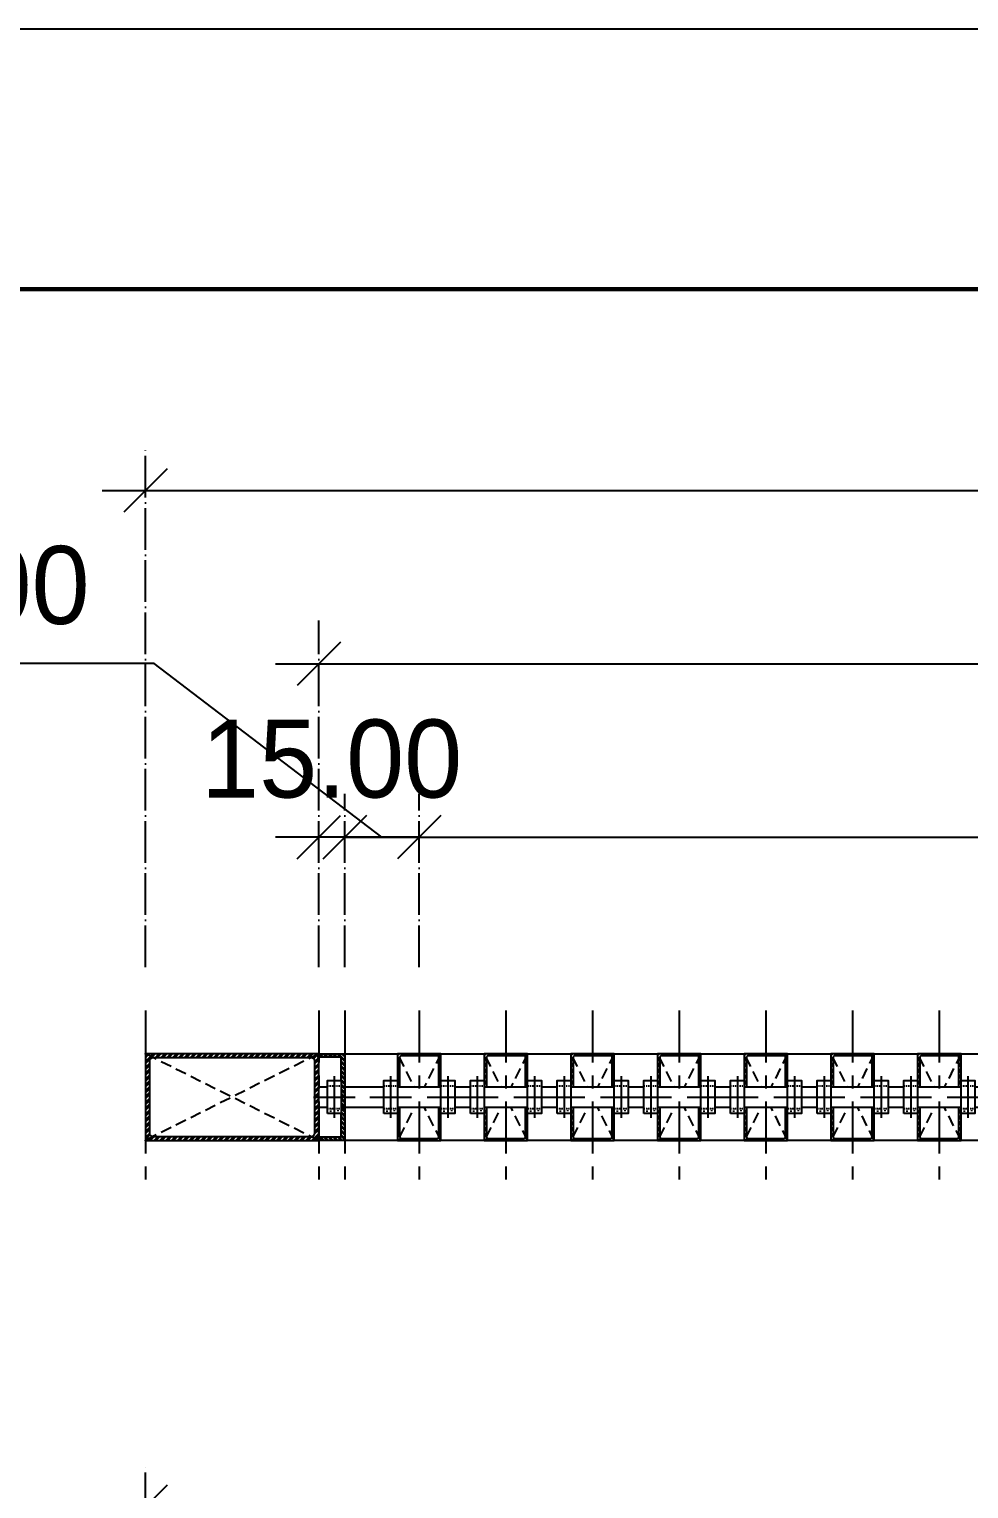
# Model space of a CAD drawing. Header units: millimetres. Extents: x -244126 to 368105, y -173968 to 259060.
# Drawn here: x 23548 to 24090, y 31374 to 32216 of the extents above; entities that cross this region are included whole.
import ezdxf
from ezdxf.enums import TextEntityAlignment as Align

# ---------------------------------------------------------------- set-up
doc = ezdxf.new("R2010")
doc.units = ezdxf.units.MM
doc.header["$MEASUREMENT"] = 0
for name, pattern in [('ACAD_ISO04W100', [30, 24, -3, 0, -3]), ('CENTER', [2, 1.25, -0.25, 0.25, -0.25]), ('HIDDEN', [9.525, 6.35, -3.175]), ('TA_GL_030.00000', [82.5, 30, -7.5, 7.5, -7.5, 30]), ('TA_HL_003.00000', [19.5, 10.65, -8.85]), ('TA_L1', [6.5, 3.55, -2.95])]:
    doc.linetypes.add(name, pattern=pattern)
for name, color, linetype in [('000 - GRID', 8, 'CENTER'), ('000 - H A T C H', 8, 'Continuous'), ('000 - H I D D E N', 7, 'Continuous'), ('000 - T E X T', 4, 'Continuous'), ('000 - TITLEBLOCK', 4, 'Continuous'), ('000 - WIPEOUT', 250, 'Continuous'), ('001 - ASCESSORIES', 1, 'Continuous'), ('002 - STRUCTURAL STEEL', 4, 'Continuous'), ('A04_TUBE SERIES', 7, 'Continuous')]:
    doc.layers.add(name, color=color, linetype=linetype)
doc.styles.add('Cetury Gothic', font='GOTHIC.TTF')
doc.styles.add('CORDIA', font='cordia.shx')
doc.styles.add('TA', font='Cordia New.ttf', dxfattribs={"height": 4.5})
doc.dimstyles.new('DIM E-E', dxfattribs={"dimscale": 2, "dimtxt": 0.18, "dimasz": 0.1, "dimexe": 0.1, "dimexo": 0.1, "dimgap": 0.09, "dimtad": 1, "dimtoh": 1, "dimzin": 0, "dimdsep": 46, "dimtxsty": 'CORDIA', "dimblk": 'OBLIQUE', "dimcen": 0.1, "dimdle": 0.1, "dimclrd": 40, "dimclre": 140, "dimclrt": 3, "dimadec": 0, "dimazin": 0, "dimtfac": 1, "dimtix": 1, "dimtmove": 2, "dimatfit": 3, "dimfxl": 1, "dimtolj": 1, "dimtzin": 0, "dimarcsym": 0})

# ---------------------------------------------------------------- blocks, each defined once
blk = doc.blocks.new('*U3368')
at = {"color": 250}
blk.add_wipeout([(100, 0), (100, 50), (0, 50), (0, 0)], dxfattribs=at).dxf.layer = '000 - WIPEOUT'
at = {"layer": '000 - H A T C H'}
h = blk.add_hatch(dxfattribs=at)
h.set_pattern_fill('ANSI32', color=256, scale=0.25)
h.set_pattern_definition([(45, (87.5, 37.5), (-1.6838, 1.6838), []), (45, (88.6225, 37.5), (-1.6838, 1.6838), [])])
edge = h.paths.add_edge_path()
edge.add_line((100, 3), (100, 47))
edge.add_arc((97, 47), 3, 0, 90)
edge.add_line((97, 50), (3, 50))
edge.add_arc((3, 47), 3, 90, 180)
edge.add_line((0, 47), (0, 3))
edge.add_arc((3, 3), 3, 180, 270)
edge.add_line((3, 0), (97, 0))
edge.add_arc((97, 3), 3, 270, 360)
edge = h.paths.add_edge_path(flags=16)
edge.add_line((97.7, 4.3), (97.7, 45.7))
edge.add_arc((95.7, 45.7), 2, 0, 90)
edge.add_line((95.7, 47.7), (4.3, 47.7))
edge.add_arc((4.3, 45.7), 2, 90, 180)
edge.add_line((2.3, 45.7), (2.3, 4.3))
edge.add_arc((4.3, 4.3), 2, 180, 270)
edge.add_line((4.3, 2.3), (95.7, 2.3))
edge.add_arc((95.7, 4.3), 2, 270, 360)
at = {"layer": '000 - H I D D E N', "color": 8, "linetype": 'HIDDEN'}
for p, q in [((100, 0), (0, 50)), ((100, 50), (0, 0))]:
    blk.add_line(p, q, dxfattribs=at)
at = {"layer": '002 - STRUCTURAL STEEL', "color": 0}
for points in [[(100, 3), (100, 47, 0.414214), (97, 50), (3, 50, 0.414214), (0, 47), (0, 3, 0.414214), (3, 0), (97, 0, 0.414214)], [(97.7, 4.3), (97.7, 45.7, 0.414214), (95.7, 47.7), (4.3, 47.7, 0.414214), (2.3, 45.7), (2.3, 4.3, 0.414214), (4.3, 2.3), (95.7, 2.3, 0.414214)]]:
    blk.add_lwpolyline(points, format="xyb", close=True, dxfattribs=at)
at = {"layer": 'Defpoints', "color": 250}
blk.add_lwpolyline([(100, 0), (100, 50), (0, 50), (0, 0)], close=True, dxfattribs=at)
blk = doc.blocks.new('*U3387')
at = {"layer": '002 - STRUCTURAL STEEL', "color": 4}
blk.add_blockref('*U3368', (-50, -25), dxfattribs=at)
at = {"color": 0}
blk.add_wipeout([(50, 25), (1366, 25), (1366, -25), (50, -25)], dxfattribs=at).dxf.layer = '002 - STRUCTURAL STEEL'
at = {"layer": '002 - STRUCTURAL STEEL', "color": 0, "linetype": 'ByBlock'}
blk.add_lwpolyline([(50, 25), (1366, 25), (1366, -25), (50, -25)], close=True, dxfattribs=at)
blk = doc.blocks.new('*U3383')
at = {"color": 250}
for points in [[(-587.5, 0), (-587.5, 50), (-612.5, 50), (-612.5, 0)], [(-537.5, 0), (-537.5, 50), (-562.5, 50), (-562.5, 0)], [(-487.5, 0), (-487.5, 50), (-512.5, 50), (-512.5, 0)], [(-437.5, 0), (-437.5, 50), (-462.5, 50), (-462.5, 0)], [(-387.5, 0), (-387.5, 50), (-412.5, 50), (-412.5, 0)], [(-337.5, 0), (-337.5, 50), (-362.5, 50), (-362.5, 0)], [(-287.5, 0), (-287.5, 50), (-312.5, 50), (-312.5, 0)]]:
    blk.add_wipeout(points, dxfattribs=at).dxf.layer = '000 - WIPEOUT'
at = {"layer": '000 - H I D D E N', "color": 8, "linetype": 'HIDDEN'}
for p, q in [((-587.5, 0), (-612.5, 50)), ((-587.5, 50), (-612.5, 0)), ((-537.5, 0), (-562.5, 50)), ((-537.5, 50), (-562.5, 0)), ((-487.5, 0), (-512.5, 50)), ((-487.5, 50), (-512.5, 0)), ((-437.5, 0), (-462.5, 50)), ((-437.5, 50), (-462.5, 0)), ((-387.5, 0), (-412.5, 50)), ((-387.5, 50), (-412.5, 0)), ((-337.5, 0), (-362.5, 50)), ((-337.5, 50), (-362.5, 0)), ((-287.5, 0), (-312.5, 50)), ((-287.5, 50), (-312.5, 0))]:
    blk.add_line(p, q, dxfattribs=at)
at = {"layer": '002 - STRUCTURAL STEEL', "color": 0}
for points in [[(-587.5, 0), (-587.5, 50), (-612.5, 50), (-612.5, 0)], [(-537.5, 0), (-537.5, 50), (-562.5, 50), (-562.5, 0)], [(-487.5, 0), (-487.5, 50), (-512.5, 50), (-512.5, 0)], [(-437.5, 0), (-437.5, 50), (-462.5, 50), (-462.5, 0)], [(-387.5, 0), (-387.5, 50), (-412.5, 50), (-412.5, 0)], [(-337.5, 0), (-337.5, 50), (-362.5, 50), (-362.5, 0)], [(-287.5, 0), (-287.5, 50), (-312.5, 50), (-312.5, 0)]]:
    blk.add_lwpolyline(points, close=True, dxfattribs=at)
for points in [[(-588.7, 2.2), (-588.7, 47.8, 0.414214), (-589.7, 48.8), (-610.3, 48.8, 0.414214), (-611.3, 47.8), (-611.3, 2.2, 0.414214), (-610.3, 1.2), (-589.7, 1.2, 0.414214)], [(-538.7, 2.2), (-538.7, 47.8, 0.414214), (-539.7, 48.8), (-560.3, 48.8, 0.414214), (-561.3, 47.8), (-561.3, 2.2, 0.414214), (-560.3, 1.2), (-539.7, 1.2, 0.414214)], [(-488.7, 2.2), (-488.7, 47.8, 0.414214), (-489.7, 48.8), (-510.3, 48.8, 0.414214), (-511.3, 47.8), (-511.3, 2.2, 0.414214), (-510.3, 1.2), (-489.7, 1.2, 0.414214)], [(-438.7, 2.2), (-438.7, 47.8, 0.414214), (-439.7, 48.8), (-460.3, 48.8, 0.414214), (-461.3, 47.8), (-461.3, 2.2, 0.414214), (-460.3, 1.2), (-439.7, 1.2, 0.414214)], [(-388.7, 2.2), (-388.7, 47.8, 0.414214), (-389.7, 48.8), (-410.3, 48.8, 0.414214), (-411.3, 47.8), (-411.3, 2.2, 0.414214), (-410.3, 1.2), (-389.7, 1.2, 0.414214)], [(-338.7, 2.2), (-338.7, 47.8, 0.414214), (-339.7, 48.8), (-360.3, 48.8, 0.414214), (-361.3, 47.8), (-361.3, 2.2, 0.414214), (-360.3, 1.2), (-339.7, 1.2, 0.414214)], [(-288.7, 2.2), (-288.7, 47.8, 0.414214), (-289.7, 48.8), (-310.3, 48.8, 0.414214), (-311.3, 47.8), (-311.3, 2.2, 0.414214), (-310.3, 1.2), (-289.7, 1.2, 0.414214)]]:
    blk.add_lwpolyline(points, format="xyb", close=True, dxfattribs=at)
at = {"layer": 'Defpoints', "color": 250}
for points in [[(-587.5, 0), (-587.5, 50), (-612.5, 50), (-612.5, 0)], [(-537.5, 0), (-537.5, 50), (-562.5, 50), (-562.5, 0)], [(-487.5, 0), (-487.5, 50), (-512.5, 50), (-512.5, 0)], [(-437.5, 0), (-437.5, 50), (-462.5, 50), (-462.5, 0)], [(-387.5, 0), (-387.5, 50), (-412.5, 50), (-412.5, 0)], [(-337.5, 0), (-337.5, 50), (-362.5, 50), (-362.5, 0)], [(-287.5, 0), (-287.5, 50), (-312.5, 50), (-312.5, 0)]]:
    blk.add_lwpolyline(points, close=True, dxfattribs=at)
at = {"color": 250}
for points in [[(-587.5, 0), (-587.5, 50), (-612.5, 50), (-612.5, 0)], [(-537.5, 0), (-537.5, 50), (-562.5, 50), (-562.5, 0)], [(-487.5, 0), (-487.5, 50), (-512.5, 50), (-512.5, 0)], [(-437.5, 0), (-437.5, 50), (-462.5, 50), (-462.5, 0)], [(-387.5, 0), (-387.5, 50), (-412.5, 50), (-412.5, 0)], [(-337.5, 0), (-337.5, 50), (-362.5, 50), (-362.5, 0)], [(-287.5, 0), (-287.5, 50), (-312.5, 50), (-312.5, 0)]]:
    blk.add_wipeout(points, dxfattribs=at).dxf.layer = '000 - WIPEOUT'
at = {"layer": '000 - H A T C H'}
h = blk.add_hatch(dxfattribs=at)
h.set_pattern_fill('ANSI32', color=256, scale=0.25)
h.set_pattern_definition([(45, (-600, 37.5), (-1.6838, 1.6838), []), (45, (-598.8775, 37.5), (-1.6838, 1.6838), [])])
h.paths.add_polyline_path([(-587.5, 0), (-587.5, 50), (-612.5, 50), (-612.5, 0)])
edge = h.paths.add_edge_path(flags=16)
edge.add_line((-588.7, 2.2), (-588.7, 47.8))
edge.add_arc((-589.7, 47.8), 1, 0, 90)
edge.add_line((-589.7, 48.8), (-610.3, 48.8))
edge.add_arc((-610.3, 47.8), 1, 90, 180)
edge.add_line((-611.3, 47.8), (-611.3, 2.2))
edge.add_arc((-610.3, 2.2), 1, 180, 270)
edge.add_line((-610.3, 1.2), (-589.7, 1.2))
edge.add_arc((-589.7, 2.2), 1, 270, 360)
h = blk.add_hatch(dxfattribs=at)
h.set_pattern_fill('ANSI32', color=256, scale=0.25)
h.set_pattern_definition([(45, (-550, 37.5), (-1.6838, 1.6838), []), (45, (-548.8775, 37.5), (-1.6838, 1.6838), [])])
h.paths.add_polyline_path([(-537.5, 0), (-537.5, 50), (-562.5, 50), (-562.5, 0)])
edge = h.paths.add_edge_path(flags=16)
edge.add_line((-538.7, 2.2), (-538.7, 47.8))
edge.add_arc((-539.7, 47.8), 1, 0, 90)
edge.add_line((-539.7, 48.8), (-560.3, 48.8))
edge.add_arc((-560.3, 47.8), 1, 90, 180)
edge.add_line((-561.3, 47.8), (-561.3, 2.2))
edge.add_arc((-560.3, 2.2), 1, 180, 270)
edge.add_line((-560.3, 1.2), (-539.7, 1.2))
edge.add_arc((-539.7, 2.2), 1, 270, 360)
h = blk.add_hatch(dxfattribs=at)
h.set_pattern_fill('ANSI32', color=256, scale=0.25)
h.set_pattern_definition([(45, (-500, 37.5), (-1.6838, 1.6838), []), (45, (-498.8775, 37.5), (-1.6838, 1.6838), [])])
h.paths.add_polyline_path([(-487.5, 0), (-487.5, 50), (-512.5, 50), (-512.5, 0)])
edge = h.paths.add_edge_path(flags=16)
edge.add_line((-488.7, 2.2), (-488.7, 47.8))
edge.add_arc((-489.7, 47.8), 1, 0, 90)
edge.add_line((-489.7, 48.8), (-510.3, 48.8))
edge.add_arc((-510.3, 47.8), 1, 90, 180)
edge.add_line((-511.3, 47.8), (-511.3, 2.2))
edge.add_arc((-510.3, 2.2), 1, 180, 270)
edge.add_line((-510.3, 1.2), (-489.7, 1.2))
edge.add_arc((-489.7, 2.2), 1, 270, 360)
h = blk.add_hatch(dxfattribs=at)
h.set_pattern_fill('ANSI32', color=256, scale=0.25)
h.set_pattern_definition([(45, (-450, 37.5), (-1.6838, 1.6838), []), (45, (-448.8775, 37.5), (-1.6838, 1.6838), [])])
h.paths.add_polyline_path([(-437.5, 0), (-437.5, 50), (-462.5, 50), (-462.5, 0)])
edge = h.paths.add_edge_path(flags=16)
edge.add_line((-438.7, 2.2), (-438.7, 47.8))
edge.add_arc((-439.7, 47.8), 1, 0, 90)
edge.add_line((-439.7, 48.8), (-460.3, 48.8))
edge.add_arc((-460.3, 47.8), 1, 90, 180)
edge.add_line((-461.3, 47.8), (-461.3, 2.2))
edge.add_arc((-460.3, 2.2), 1, 180, 270)
edge.add_line((-460.3, 1.2), (-439.7, 1.2))
edge.add_arc((-439.7, 2.2), 1, 270, 360)
h = blk.add_hatch(dxfattribs=at)
h.set_pattern_fill('ANSI32', color=256, scale=0.25)
h.set_pattern_definition([(45, (-400, 37.5), (-1.6838, 1.6838), []), (45, (-398.8775, 37.5), (-1.6838, 1.6838), [])])
h.paths.add_polyline_path([(-387.5, 0), (-387.5, 50), (-412.5, 50), (-412.5, 0)])
edge = h.paths.add_edge_path(flags=16)
edge.add_line((-388.7, 2.2), (-388.7, 47.8))
edge.add_arc((-389.7, 47.8), 1, 0, 90)
edge.add_line((-389.7, 48.8), (-410.3, 48.8))
edge.add_arc((-410.3, 47.8), 1, 90, 180)
edge.add_line((-411.3, 47.8), (-411.3, 2.2))
edge.add_arc((-410.3, 2.2), 1, 180, 270)
edge.add_line((-410.3, 1.2), (-389.7, 1.2))
edge.add_arc((-389.7, 2.2), 1, 270, 360)
h = blk.add_hatch(dxfattribs=at)
h.set_pattern_fill('ANSI32', color=256, scale=0.25)
h.set_pattern_definition([(45, (-350, 37.5), (-1.6838, 1.6838), []), (45, (-348.8775, 37.5), (-1.6838, 1.6838), [])])
h.paths.add_polyline_path([(-337.5, 0), (-337.5, 50), (-362.5, 50), (-362.5, 0)])
edge = h.paths.add_edge_path(flags=16)
edge.add_line((-338.7, 2.2), (-338.7, 47.8))
edge.add_arc((-339.7, 47.8), 1, 0, 90)
edge.add_line((-339.7, 48.8), (-360.3, 48.8))
edge.add_arc((-360.3, 47.8), 1, 90, 180)
edge.add_line((-361.3, 47.8), (-361.3, 2.2))
edge.add_arc((-360.3, 2.2), 1, 180, 270)
edge.add_line((-360.3, 1.2), (-339.7, 1.2))
edge.add_arc((-339.7, 2.2), 1, 270, 360)
h = blk.add_hatch(dxfattribs=at)
h.set_pattern_fill('ANSI32', color=256, scale=0.25)
h.set_pattern_definition([(45, (-300, 37.5), (-1.6838, 1.6838), []), (45, (-298.8775, 37.5), (-1.6838, 1.6838), [])])
h.paths.add_polyline_path([(-287.5, 0), (-287.5, 50), (-312.5, 50), (-312.5, 0)])
edge = h.paths.add_edge_path(flags=16)
edge.add_line((-288.7, 2.2), (-288.7, 47.8))
edge.add_arc((-289.7, 47.8), 1, 0, 90)
edge.add_line((-289.7, 48.8), (-310.3, 48.8))
edge.add_arc((-310.3, 47.8), 1, 90, 180)
edge.add_line((-311.3, 47.8), (-311.3, 2.2))
edge.add_arc((-310.3, 2.2), 1, 180, 270)
edge.add_line((-310.3, 1.2), (-289.7, 1.2))
edge.add_arc((-289.7, 2.2), 1, 270, 360)
at = {"layer": '000 - H I D D E N', "color": 8, "linetype": 'HIDDEN'}
for p, q in [((-587.5, 0), (-612.5, 50)), ((-587.5, 50), (-612.5, 0)), ((-537.5, 0), (-562.5, 50)), ((-537.5, 50), (-562.5, 0)), ((-487.5, 0), (-512.5, 50)), ((-487.5, 50), (-512.5, 0)), ((-437.5, 0), (-462.5, 50)), ((-437.5, 50), (-462.5, 0)), ((-387.5, 0), (-412.5, 50)), ((-387.5, 50), (-412.5, 0)), ((-337.5, 0), (-362.5, 50)), ((-337.5, 50), (-362.5, 0)), ((-287.5, 0), (-312.5, 50)), ((-287.5, 50), (-312.5, 0))]:
    blk.add_line(p, q, dxfattribs=at)
at = {"layer": '002 - STRUCTURAL STEEL', "color": 0}
for points in [[(-587.5, 0), (-587.5, 50), (-612.5, 50), (-612.5, 0)], [(-537.5, 0), (-537.5, 50), (-562.5, 50), (-562.5, 0)], [(-487.5, 0), (-487.5, 50), (-512.5, 50), (-512.5, 0)], [(-437.5, 0), (-437.5, 50), (-462.5, 50), (-462.5, 0)], [(-387.5, 0), (-387.5, 50), (-412.5, 50), (-412.5, 0)], [(-337.5, 0), (-337.5, 50), (-362.5, 50), (-362.5, 0)], [(-287.5, 0), (-287.5, 50), (-312.5, 50), (-312.5, 0)]]:
    blk.add_lwpolyline(points, close=True, dxfattribs=at)
for points in [[(-588.7, 2.2), (-588.7, 47.8, 0.414214), (-589.7, 48.8), (-610.3, 48.8, 0.414214), (-611.3, 47.8), (-611.3, 2.2, 0.414214), (-610.3, 1.2), (-589.7, 1.2, 0.414214)], [(-538.7, 2.2), (-538.7, 47.8, 0.414214), (-539.7, 48.8), (-560.3, 48.8, 0.414214), (-561.3, 47.8), (-561.3, 2.2, 0.414214), (-560.3, 1.2), (-539.7, 1.2, 0.414214)], [(-488.7, 2.2), (-488.7, 47.8, 0.414214), (-489.7, 48.8), (-510.3, 48.8, 0.414214), (-511.3, 47.8), (-511.3, 2.2, 0.414214), (-510.3, 1.2), (-489.7, 1.2, 0.414214)], [(-438.7, 2.2), (-438.7, 47.8, 0.414214), (-439.7, 48.8), (-460.3, 48.8, 0.414214), (-461.3, 47.8), (-461.3, 2.2, 0.414214), (-460.3, 1.2), (-439.7, 1.2, 0.414214)], [(-388.7, 2.2), (-388.7, 47.8, 0.414214), (-389.7, 48.8), (-410.3, 48.8, 0.414214), (-411.3, 47.8), (-411.3, 2.2, 0.414214), (-410.3, 1.2), (-389.7, 1.2, 0.414214)], [(-338.7, 2.2), (-338.7, 47.8, 0.414214), (-339.7, 48.8), (-360.3, 48.8, 0.414214), (-361.3, 47.8), (-361.3, 2.2, 0.414214), (-360.3, 1.2), (-339.7, 1.2, 0.414214)], [(-288.7, 2.2), (-288.7, 47.8, 0.414214), (-289.7, 48.8), (-310.3, 48.8, 0.414214), (-311.3, 47.8), (-311.3, 2.2, 0.414214), (-310.3, 1.2), (-289.7, 1.2, 0.414214)]]:
    blk.add_lwpolyline(points, format="xyb", close=True, dxfattribs=at)
at = {"layer": 'Defpoints', "color": 250}
for points in [[(-587.5, 0), (-587.5, 50), (-612.5, 50), (-612.5, 0)], [(-537.5, 0), (-537.5, 50), (-562.5, 50), (-562.5, 0)], [(-487.5, 0), (-487.5, 50), (-512.5, 50), (-512.5, 0)], [(-437.5, 0), (-437.5, 50), (-462.5, 50), (-462.5, 0)], [(-387.5, 0), (-387.5, 50), (-412.5, 50), (-412.5, 0)], [(-337.5, 0), (-337.5, 50), (-362.5, 50), (-362.5, 0)], [(-287.5, 0), (-287.5, 50), (-312.5, 50), (-312.5, 0)]]:
    blk.add_lwpolyline(points, close=True, dxfattribs=at)
blk = doc.blocks.new('*U3384')
at = {"color": 0}
blk.add_wipeout([(-658, 12), (658, 12), (658, 0), (-658, 0)], dxfattribs=at).dxf.layer = '000 - WIPEOUT'
at = {"layer": '002 - STRUCTURAL STEEL', "color": 0, "linetype": 'ByBlock'}
blk.add_lwpolyline([(-658, 12), (658, 12), (658, 0), (-658, 0)], close=True, dxfattribs=at)
blk = doc.blocks.new('000 - ASSCESSORIES_FAMELINE_AL.2.00mm.(thk.)_BRACKET_FITTING_U_PROFILE_15x50x15mm._(L_2400mm.)_')
at = {"layer": '000 - H A T C H'}
h = blk.add_hatch(dxfattribs=at)
h.set_pattern_fill('ANSI32', color=8, scale=5)
h.set_pattern_definition([(45, (-24506.054, -32635.259), (-1.325825215, 1.325825215), []), (45, (-24505.17, -32635.259), (-1.325825215, 1.325825215), [])])
edge = h.paths.add_edge_path()
edge.add_line((0, -23), (-13, -23))
edge.add_line((-13, -23), (-13, 23))
edge.add_line((-13, 23), (0, 23))
edge.add_line((0, 23), (0, 25))
edge.add_line((0, 25), (-14, 25))
edge.add_arc((-14, 24), 1, 90, 180)
edge.add_line((-15, 24), (-15, -24))
edge.add_arc((-14, -24), 1, 180, 270)
edge.add_line((-14, -25), (0, -25))
edge.add_line((0, -25), (0, -23))
at = {"layer": 'A04_TUBE SERIES', "color": 3}
blk.add_lwpolyline([(0, -23), (-13, -23), (-13, 23), (0, 23), (0, 25), (-14, 25, 0.414214), (-15, 24), (-15, -24, 0.414214), (-14, -25), (0, -25)], format="xyb", close=True, dxfattribs=at)
blk = doc.blocks.new('000 - FAMELINE_STAINLESS_STEEL_LOCKING_BUSH_(SS-LKB-01)_TOP_VIEW')
at = {"color": 2}
blk.add_wipeout([(-9.5, 4), (9.5, 4), (9.5, -4), (-9.5, -4)], dxfattribs=at).dxf.layer = '000 - WIPEOUT'
at = {"layer": '001 - ASCESSORIES', "linetype": 'TA_L1', "ltscale": 0.2}
for p, q in [((-6.5, 2.25), (-9.5, 2.25)), ((-6.5, 4), (-6.5, -4)), ((6.5, 4), (6.5, -4)), ((-9.5, -2.25), (-6.5, -2.25))]:
    blk.add_line(p, q, dxfattribs=at)
at = {"layer": '001 - ASCESSORIES', "color": 2}
blk.add_lwpolyline([(-9.5, 4), (9.5, 4), (9.5, -4), (-9.5, -4)], close=True, dxfattribs=at)
at = {"layer": 'Defpoints', "color": 250}
for p, q in [((0, 12), (0, -12)), ((12, 0), (-12, 0))]:
    blk.add_line(p, q, dxfattribs=at)
blk = doc.blocks.new('*U3428')
at = {"layer": '001 - ASCESSORIES', "color": 0}
blk.add_blockref('000 - FAMELINE_STAINLESS_STEEL_LOCKING_BUSH_(SS-LKB-01)_TOP_VIEW', (0, 0), dxfattribs=at)
blk = doc.blocks.new('*U301')
at = {"color": 3}
blk.add_point((0, -50), dxfattribs=at)
at = {"layer": '000 - GRID', "color": 0, "linetype": 'ByBlock'}
blk.add_line((0, 25), (0, -75), dxfattribs=at)
at = {"layer": '000 - GRID', "color": 0}
blk.add_point((0, 0), dxfattribs=at)
at = {"style": 'TA', "flags": 1}
blk.add_attdef('LOCATION', (6, 6), '', height=4.5, dxfattribs=at)
blk = doc.blocks.new('A$Cfd196da9')
at = {"color": 0, "linetype": 'ByBlock', "const_width": 0.1}
blk.add_lwpolyline([(-143.5, -98), (96.5, -98), (96.5, 99), (-143.5, 99)], close=True, dxfattribs=at)
blk = doc.blocks.new('*U1681')
at = {"layer": '000 - TITLEBLOCK', "color": 250}
blk.add_lwpolyline([(0, 0), (7425, 0), (7425, 5250), (0, 5250)], close=True, dxfattribs=at)
at = {"layer": '000 - T E X T', "color": 3, "xscale": 25, "yscale": 25, "zscale": 25}
blk.add_blockref('A$Cfd196da9', (3712.5, 2625), dxfattribs=at)
at = {"color": 4, "style": 'TA'}
blk.add_attdef('PAPER_SIZE', text='', height=31.27, dxfattribs=at).set_placement((7107.49, 124.68), align=Align.MIDDLE_RIGHT)
blk.add_attdef('SCALE_SIZE', text='', height=31.27, dxfattribs=at).set_placement((7168.89, 125.33), align=Align.MIDDLE_LEFT)
at = {"layer": '000 - T E X T', "color": 250, "style": 'TA'}
for tag, height, p in [('SUPERLINK', 25, (215.81, 5197.07)), ('NAMEFILE', 25, (215.81, 5147.06)), ('SC', 500, (42.05, 4690.13))]:
    blk.add_attdef(tag, text='', height=height, dxfattribs=at).set_placement(p, align=Align.MIDDLE_LEFT)
at = {"layer": '000 - T E X T', "color": 4, "style": 'TA'}
for tag, height, p in [('PRELIM_NAME_JOB_1', 25, (6558.31, 4127.39)), ('PRELIM_NAME_JOB_2', 25, (6558.31, 4072.85)), ('PRELIM_NAME_PROJECT_1', 37.5, (6185.08, 3866.38)), ('PRELIM_NAME_PROJECT_2', 37.5, (6185.08, 3773.88)), ('PRELIM_NAME_PROJECT_3', 37.5, (6185.08, 3681.38)), ('PRELIM_NAME_TITLE_3', 30, (6193.83, 924.85)), ('DRAWING_NO1', 30, (6182.64, 411.44)), ('DRAWING_NO2', 30, (6182.64, 311.43)), ('PRELIM_NAME_TITLE_1', 1.2, (247.75, 43.65)), ('PRELIM_NAME_TITLE_2', 1.2, (247.75, 40.32))]:
    blk.add_attdef(tag, text='', height=height, dxfattribs=at).set_placement(p, align=Align.MIDDLE_LEFT)
at = {"layer": '000 - T E X T', "color": 4, "style": 'Cetury Gothic'}
for tag, p in [('SHEET_NO.', (7019.74, 424.97)), ('TOTAL_SHEET_NO.', (7012.07, 220.5))]:
    blk.add_attdef(tag, text='', height=45, dxfattribs=at).set_placement(p, align=Align.CENTER)
at = {"layer": '000 - T E X T', "color": 4, "style": 'TA'}
blk.add_attdef('NAME_REMARK', (691.07, 216.3), '', height=50, dxfattribs=at)
blk = doc.blocks.new('_Oblique')
at = {"color": 0, "linetype": 'ByBlock', "lineweight": -2}
blk.add_line((-0.5, -0.5), (0.5, 0.5), dxfattribs=at)
blk = doc.blocks.new('*D3393')
at = {"color": 140, "linetype": 'ACAD_ISO04W100', "lineweight": -2, "transparency": 16777216}
for p, q in [((23773.05, 31674.86), (23773.05, 31774.86)), ((24973.05, 31674.86), (24973.05, 31774.86))]:
    blk.add_line(p, q, dxfattribs=at)
at = {"color": 40, "lineweight": -2, "transparency": 16777216}
blk.add_line((23748.05, 31749.86), (24998.05, 31749.86), dxfattribs=at)
at = {"layer": 'Defpoints', "color": 0, "transparency": 16777216}
for p in [(24973.05, 31749.86), (23773.05, 31649.86), (24973.05, 31649.86)]:
    blk.add_point(p, dxfattribs=at)
at = {"color": 40, "lineweight": -2, "transparency": 16777216, "xscale": 25, "yscale": 25, "zscale": 25, "rotation": 180}
blk.add_blockref('_Oblique', (23773.05, 31749.86), dxfattribs=at)
at = {"color": 40, "lineweight": -2, "transparency": 16777216, "xscale": 25, "yscale": 25, "zscale": 25}
blk.add_blockref('_Oblique', (24973.05, 31749.86), dxfattribs=at)
at = {"color": 3, "transparency": 16777216, "insert": (24373.05, 31794.86), "char_height": 45, "attachment_point": 5, "style": 'CORDIA'}
blk.add_mtext('\\A1;1200.00', dxfattribs=at)
blk = doc.blocks.new('*D3396')
at = {"color": 40, "lineweight": -2, "transparency": 16777216}
for p, q in [((23620.11, 31850), (23395.11, 31850)), ((23751.55, 31749.86), (23620.11, 31850)), ((23730.05, 31749.86), (23705.05, 31749.86)), ((23773.05, 31749.86), (23730.05, 31749.86)), ((23773.05, 31749.86), (23730.05, 31749.86)), ((23773.05, 31749.86), (23798.05, 31749.86))]:
    blk.add_line(p, q, dxfattribs=at)
at = {"color": 140, "linetype": 'ACAD_ISO04W100', "lineweight": -2, "transparency": 16777216}
for p, q in [((23730.05, 31674.86), (23730.05, 31774.86)), ((23773.05, 31674.86), (23773.05, 31774.86))]:
    blk.add_line(p, q, dxfattribs=at)
at = {"layer": 'Defpoints', "color": 0, "transparency": 16777216}
for p in [(23730.05, 31749.86), (23730.05, 31649.86), (23773.05, 31649.86)]:
    blk.add_point(p, dxfattribs=at)
at = {"color": 40, "lineweight": -2, "transparency": 16777216, "xscale": 25, "yscale": 25, "zscale": 25}
blk.add_blockref('_Oblique', (23730.05, 31749.86), dxfattribs=at)
at = {"color": 40, "lineweight": -2, "transparency": 16777216, "xscale": 25, "yscale": 25, "zscale": 25, "rotation": 180}
blk.add_blockref('_Oblique', (23773.05, 31749.86), dxfattribs=at)
at = {"color": 3, "transparency": 16777216, "insert": (23507.61, 31895), "char_height": 45, "attachment_point": 5, "style": 'CORDIA'}
blk.add_mtext('\\A1;43.00', dxfattribs=at)
blk = doc.blocks.new('*D3397')
at = {"color": 140, "linetype": 'ACAD_ISO04W100', "lineweight": -2, "transparency": 16777216}
for p, q in [((23715.05, 31674.86), (23715.05, 31774.86)), ((23730.05, 31674.86), (23730.05, 31774.86))]:
    blk.add_line(p, q, dxfattribs=at)
at = {"color": 40, "lineweight": -2, "transparency": 16777216}
for p, q in [((23715.05, 31749.86), (23690.05, 31749.86)), ((23730.05, 31749.86), (23715.05, 31749.86)), ((23730.05, 31749.86), (23755.05, 31749.86))]:
    blk.add_line(p, q, dxfattribs=at)
at = {"layer": 'Defpoints', "color": 0, "transparency": 16777216}
for p in [(23715.05, 31749.86), (23715.05, 31649.86), (23730.05, 31649.86)]:
    blk.add_point(p, dxfattribs=at)
at = {"color": 40, "lineweight": -2, "transparency": 16777216, "xscale": 25, "yscale": 25, "zscale": 25}
blk.add_blockref('_Oblique', (23715.05, 31749.86), dxfattribs=at)
at = {"color": 40, "lineweight": -2, "transparency": 16777216, "xscale": 25, "yscale": 25, "zscale": 25, "rotation": 180}
blk.add_blockref('_Oblique', (23730.05, 31749.86), dxfattribs=at)
at = {"color": 3, "transparency": 16777216, "insert": (23722.55, 31794.86), "char_height": 45, "attachment_point": 5, "style": 'CORDIA'}
blk.add_mtext('\\A1;15.00', dxfattribs=at)
blk = doc.blocks.new('*D3398')
at = {"color": 140, "linetype": 'ACAD_ISO04W100', "lineweight": -2, "transparency": 16777216}
for p, q in [((23715.05, 31674.86), (23715.05, 31874.86)), ((25031.05, 31674.86), (25031.05, 31874.86))]:
    blk.add_line(p, q, dxfattribs=at)
at = {"color": 40, "lineweight": -2, "transparency": 16777216}
blk.add_line((23690.05, 31849.86), (25056.05, 31849.86), dxfattribs=at)
at = {"layer": 'Defpoints', "color": 0, "transparency": 16777216}
for p in [(25031.05, 31849.86), (23715.05, 31649.86), (25031.05, 31649.86)]:
    blk.add_point(p, dxfattribs=at)
at = {"color": 40, "lineweight": -2, "transparency": 16777216, "xscale": 25, "yscale": 25, "zscale": 25, "rotation": 180}
blk.add_blockref('_Oblique', (23715.05, 31849.86), dxfattribs=at)
at = {"color": 40, "lineweight": -2, "transparency": 16777216, "xscale": 25, "yscale": 25, "zscale": 25}
blk.add_blockref('_Oblique', (25031.05, 31849.86), dxfattribs=at)
at = {"color": 3, "transparency": 16777216, "insert": (24373.05, 31894.86), "char_height": 45, "attachment_point": 5, "style": 'CORDIA'}
blk.add_mtext('\\A1;1316.00', dxfattribs=at)
blk = doc.blocks.new('*D3399')
at = {"color": 140, "linetype": 'ACAD_ISO04W100', "lineweight": -2, "transparency": 16777216}
for p, q in [((23615.05, 31674.86), (23615.05, 31974.86)), ((25131.05, 31674.86), (25131.05, 31974.86))]:
    blk.add_line(p, q, dxfattribs=at)
at = {"color": 40, "lineweight": -2, "transparency": 16777216}
blk.add_line((23590.05, 31949.86), (25156.05, 31949.86), dxfattribs=at)
at = {"layer": 'Defpoints', "color": 0, "transparency": 16777216}
for p in [(25131.05, 31949.86), (23615.05, 31649.86), (25131.05, 31649.86)]:
    blk.add_point(p, dxfattribs=at)
at = {"color": 40, "lineweight": -2, "transparency": 16777216, "xscale": 25, "yscale": 25, "zscale": 25, "rotation": 180}
blk.add_blockref('_Oblique', (23615.05, 31949.86), dxfattribs=at)
at = {"color": 40, "lineweight": -2, "transparency": 16777216, "xscale": 25, "yscale": 25, "zscale": 25}
blk.add_blockref('_Oblique', (25131.05, 31949.86), dxfattribs=at)
at = {"color": 3, "transparency": 16777216, "insert": (24373.05, 31994.86), "char_height": 45, "attachment_point": 5, "style": 'CORDIA'}
blk.add_mtext('\\A1;1516.00', dxfattribs=at)
blk = doc.blocks.new('*D3400')
at = {"color": 140, "linetype": 'ACAD_ISO04W100', "lineweight": -2, "transparency": 16777216}
for p, q in [((23615.05, 31088.45), (23615.05, 31388.45)), ((25131.05, 31088.45), (25131.05, 31388.45))]:
    blk.add_line(p, q, dxfattribs=at)
at = {"color": 40, "lineweight": -2, "transparency": 16777216}
blk.add_line((23590.05, 31363.45), (25156.05, 31363.45), dxfattribs=at)
at = {"layer": 'Defpoints', "color": 0, "transparency": 16777216}
for p in [(25131.05, 31363.45), (23615.05, 31063.45), (25131.05, 31063.45)]:
    blk.add_point(p, dxfattribs=at)
at = {"color": 40, "lineweight": -2, "transparency": 16777216, "xscale": 25, "yscale": 25, "zscale": 25, "rotation": 180}
blk.add_blockref('_Oblique', (23615.05, 31363.45), dxfattribs=at)
at = {"color": 40, "lineweight": -2, "transparency": 16777216, "xscale": 25, "yscale": 25, "zscale": 25}
blk.add_blockref('_Oblique', (25131.05, 31363.45), dxfattribs=at)
at = {"color": 3, "transparency": 16777216, "insert": (24373.05, 31408.45), "char_height": 45, "attachment_point": 5, "style": 'CORDIA'}
blk.add_mtext('\\A1;1516.00', dxfattribs=at)

msp = doc.modelspace()

# ---------------------------------------------------------------- block references
at = {"layer": 'A04_TUBE SERIES', "color": 2}
msp.add_blockref('*U3387', (23665.05397, 31599.85657), dxfattribs=at)

# ---------------------------------------------------------------- dimensions: what is measured, and where the dimension line sits
at = {"color": 3}
for base, p1, p2, picture, middle in [((25131.05397, 31949.85657), (23615.05397, 31649.85657), (25131.05397, 31649.85657), '*D3399', (24373.05397, 31994.85657)), ((25031.05397, 31849.85657), (23715.05397, 31649.85657), (25031.05397, 31649.85657), '*D3398', (24373.05397, 31894.85657)), ((24973.05397, 31749.85657), (23773.05397, 31649.85657), (24973.05397, 31649.85657), '*D3393', (24373.05397, 31794.85657)), ((25131.05397, 31363.44662), (23615.05397, 31063.44662), (25131.05397, 31063.44662), '*D3400', (24373.05397, 31408.44662))]:
    dim = msp.add_linear_dim(base=base, p1=p1, p2=p2, dimstyle='DIM E-E', override={"dimscale": 250}, dxfattribs=at)
    dim.commit()
    dim.dimension.update_dxf_attribs({"geometry": picture, "text_midpoint": middle})
dim = msp.add_linear_dim(base=(23730.05397, 31749.85657), p1=(23773.05397, 31649.85657), p2=(23730.05397, 31649.85657), angle=180, dimstyle='DIM E-E', override={"dimscale": 250, "dimtmove": 1}, dxfattribs=at)
dim.commit()
dim.dimension.update_dxf_attribs({"geometry": '*D3396', "text_midpoint": (23597.60795, 31850), "dimtype": 160})
dim = msp.add_linear_dim(base=(23715.05397, 31749.85657), p1=(23730.05397, 31649.85657), p2=(23715.05397, 31649.85657), angle=180, dimstyle='DIM E-E', override={"dimscale": 250}, dxfattribs=at)
dim.commit()
dim.dimension.update_dxf_attribs({"geometry": '*D3397', "text_midpoint": (23722.55397, 31794.85657)})

# ---------------------------------------------------------------- next in the draw order: block references
msp.add_blockref('*U3383', (24373.05397, 31574.85657), dxfattribs=at)
at = {"layer": '000 - GRID', "linetype": 'TA_GL_030.00000'}
msp.add_blockref('*U301', (23615.05397, 31624.85657), dxfattribs=at)

# ---------------------------------------------------------------- next in the draw order: block references
at = {"color": 2}
msp.add_blockref('*U3384', (24373.05397, 31593.85657), dxfattribs=at)

# ---------------------------------------------------------------- next in the draw order: block references
at = {"color": 3, "xscale": -1}
msp.add_blockref('000 - ASSCESSORIES_FAMELINE_AL.2.00mm.(thk.)_BRACKET_FITTING_U_PROFILE_15x50x15mm._(L_2400mm.)_', (23715.05397, 31599.85657), dxfattribs=at)
at = {"color": 3, "rotation": 90}
for p in [(23756.55397, 31599.85657), (23806.55397, 31599.85657), (23856.55397, 31599.85657), (23906.55397, 31599.85657), (23956.55397, 31599.85657), (24006.55397, 31599.85657), (24056.55397, 31599.85657), (24089.55397, 31599.85657)]:
    msp.add_blockref('*U3428', p, dxfattribs=at)
at = {"layer": '000 - GRID', "linetype": 'TA_GL_030.00000'}
for p in [(23773.05397, 31624.85657), (23823.05397, 31624.85657), (23873.05397, 31624.85657), (23923.05397, 31624.85657), (23973.05397, 31624.85657), (24023.05397, 31624.85657), (24073.05397, 31624.85657)]:
    msp.add_blockref('*U301', p, dxfattribs=at)

# ---------------------------------------------------------------- next in the draw order: block references
at = {"color": 3, "rotation": 90}
for p in [(23724.05397, 31599.85657), (23789.55397, 31599.85657), (23839.55397, 31599.85657), (23889.55397, 31599.85657), (23939.55397, 31599.85657), (23989.55397, 31599.85657), (24039.55397, 31599.85657)]:
    msp.add_blockref('*U3428', p, dxfattribs=at)

# ---------------------------------------------------------------- next in the draw order: block references
at = {"color": 2, "linetype": 'TA_HL_003.00000'}
msp.add_blockref('*U1681', (22465.05397, 26965.94662), dxfattribs=at)
at = {"layer": '000 - GRID', "linetype": 'TA_GL_030.00000'}
for p in [(23715.05397, 31624.85657), (23730.05397, 31624.85657)]:
    msp.add_blockref('*U301', p, dxfattribs=at)

doc.saveas('drawing.dxf')
